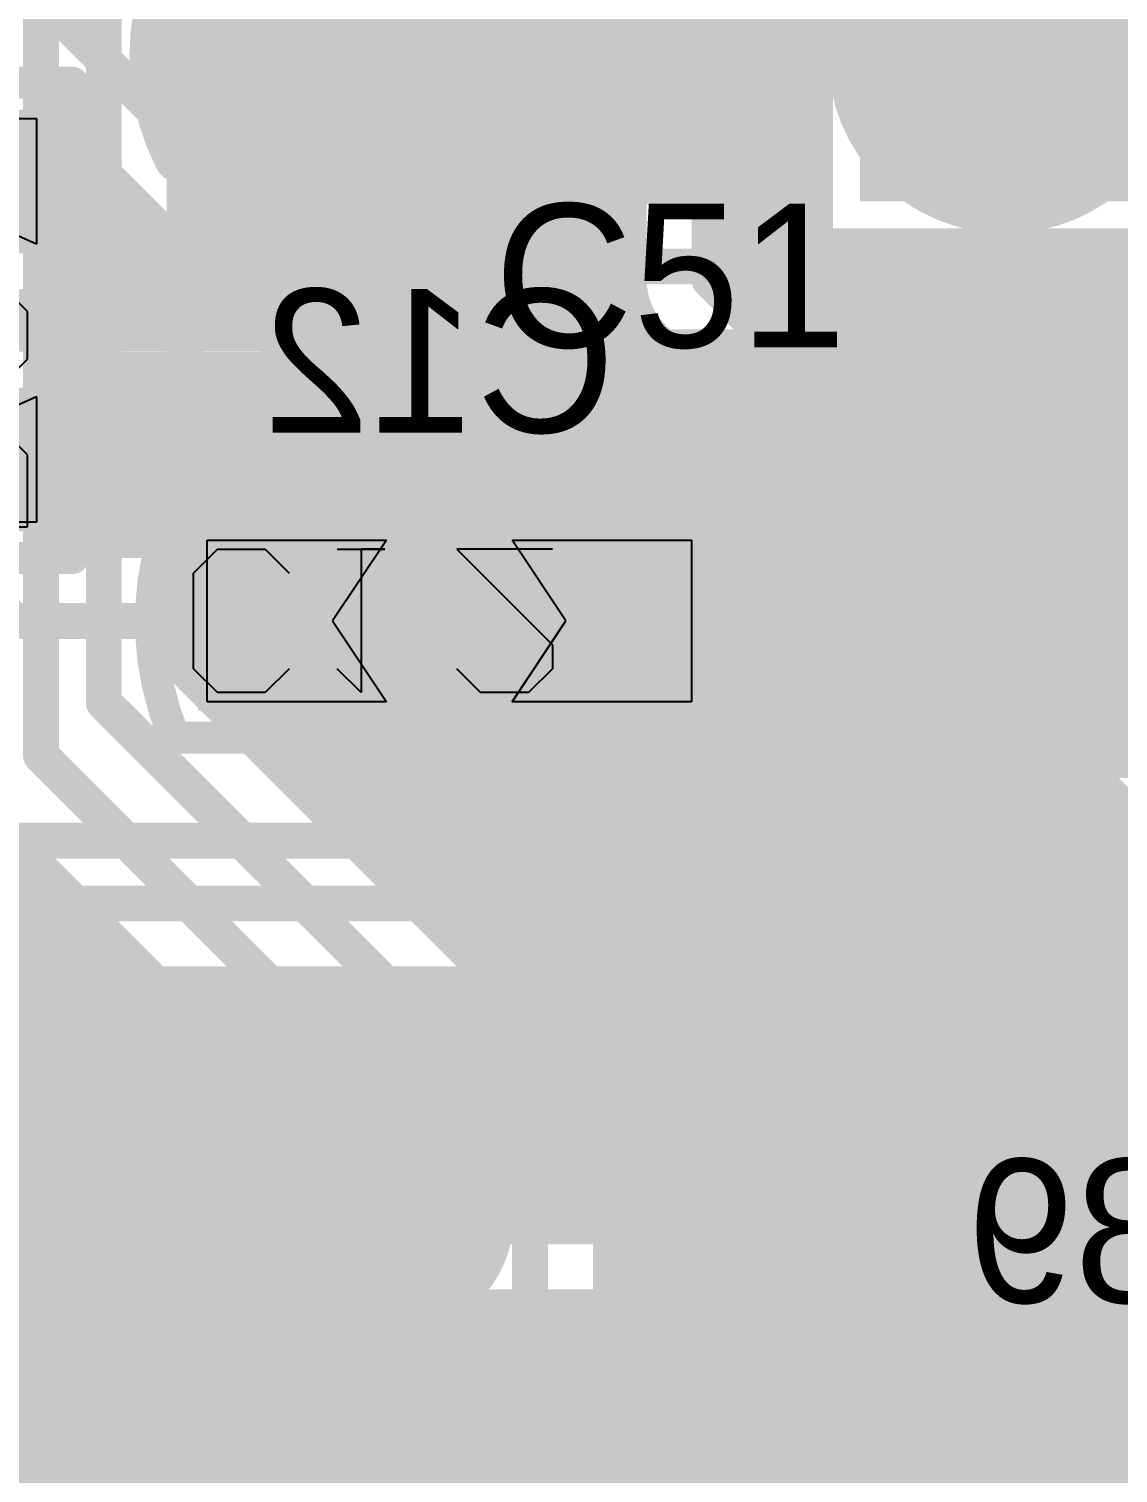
# Model space of a CAD drawing. Header units: millimetres. Extents: x 0.11 to 5.67, y 0.55 to 4.24.
# Drawn here: x 2.7464 to 2.9853, y 2.4734 to 2.7903 of the extents above; entities that cross this region are included whole.
import ezdxf

# ---------------------------------------------------------------- set-up
doc = ezdxf.new("R2010")
doc.units = ezdxf.units.MM
doc.header["$MEASUREMENT"] = 0
for name, color, linetype in [('BottomLayer', 5, 'Continuous'), ('BottomOverlay', 54, 'Continuous'), ('BottomPaste', 16, 'Continuous'), ('BottomSolder', 6, 'Continuous'), ('InternalPlane1', 76, 'Continuous'), ('InternalPlane2', 16, 'Continuous'), ('Mechanical3', 76, 'Continuous'), ('MultiLayer', 9, 'Continuous'), ('PadHoleLayer', 156, 'Continuous'), ('TopLayer', 1, 'Continuous'), ('TopOverlay', 2, 'Continuous'), ('TopSolder', 216, 'Continuous'), ('ViaHoleLayer', 16, 'Continuous')]:
    doc.layers.add(name, color=color, linetype=linetype)

# ---------------------------------------------------------------- blocks, each defined once
blk = doc.blocks.new('RC0603_B_168')
at = {"layer": 'BottomLayer'}
for points in [[(-0.04429, -0.01772), (-0.01673, -0.01772), (-0.04429, 0.01772), (-0.01673, 0.01772)], [(0.04427, 0.01772), (0.01671, 0.01772), (0.04427, -0.01772), (0.01671, -0.01772)]]:
    blk.add_solid(points, dxfattribs=at)
at = {"layer": 'BottomOverlay', "const_width": 0.00701}
for points in [[(-0.05217, 0.02559), (0.05217, 0.02559)], [(-0.05217, 0.02559), (-0.05217, -0.02559)], [(0.05217, 0.02559), (0.05217, -0.02559)], [(-0.05217, -0.02559), (0.05217, -0.02559)]]:
    blk.add_lwpolyline(points, dxfattribs=at)
at = {"layer": 'BottomOverlay', "const_width": 0.0035}
for points in [[(-0.05392, 0.02559, 1), (-0.05041, 0.02559, 1)], [(-0.05392, 0.02559, 1), (-0.05041, 0.02559, 1)], [(0.05041, 0.02559, 1), (0.05392, 0.02559, 1)], [(0.05041, 0.02559, 1), (0.05392, 0.02559, 1)], [(-0.05392, -0.02559, 1), (-0.05041, -0.02559, 1)], [(-0.05392, -0.02559, 1), (-0.05041, -0.02559, 1)], [(0.05041, -0.02559, 1), (0.05392, -0.02559, 1)], [(0.05041, -0.02559, 1), (0.05392, -0.02559, 1)]]:
    blk.add_lwpolyline(points, format="xyb", close=True, dxfattribs=at)
at = {"layer": 'BottomPaste'}
for p, q in [((-0.04429, -0.01772), (-0.04429, 0.01772)), ((-0.04429, 0.01772), (-0.01673, 0.01772)), ((-0.01673, 0.01772), (-0.02461, 0)), ((0.02458, 0), (0.01671, 0.01772)), ((0.01671, 0.01772), (0.04427, 0.01772)), ((0.04427, 0.01772), (0.04427, -0.01772)), ((-0.02461, 0), (-0.01673, -0.01772)), ((0.01671, -0.01772), (0.02458, 0)), ((-0.01673, -0.01772), (-0.04429, -0.01772)), ((0.04427, -0.01772), (0.01671, -0.01772))]:
    blk.add_line(p, q, dxfattribs=at)
at = {"layer": 'BottomSolder'}
for points in [[(-0.04626, -0.01969), (-0.01476, -0.01969), (-0.04626, 0.01969), (-0.01476, 0.01969)], [(0.04624, 0.01969), (0.01474, 0.01969), (0.04624, -0.01969), (0.01474, -0.01969)]]:
    blk.add_solid(points, dxfattribs=at)
at = {"layer": 'Mechanical3'}
for p, q in [((-0.04528, 0.01575), (-0.04528, -0.01574)), ((-0.03478, 0.00525), (-0.02429, 0.01575)), ((-0.00854, 0.01575), (-0.01379, 0.0105)), ((0.00195, 0.01575), (-0.00854, 0.01575)), ((0.0072, 0.0105), (0.00195, 0.01575)), ((-0.01379, 0.0105), (-0.01379, 0.00525)), ((0.0072, 0.00525), (0.0072, 0.0105)), ((-0.02953, 0.00525), (-0.04528, 0.00525)), ((-0.02429, 0.00001), (-0.02953, 0.00525)), ((-0.01379, 0.00525), (-0.00854, 0.00001)), ((0.00195, 0.00001), (0.0072, 0.00525)), ((-0.02429, -0.01049), (-0.02429, 0.00001)), ((-0.00854, 0.00001), (-0.01379, -0.00524)), ((-0.00854, 0.00001), (0.00195, 0.00001)), ((0.0072, -0.00524), (0.00195, 0.00001)), ((-0.01379, -0.00524), (-0.01379, -0.01049)), ((0.0072, -0.01049), (0.0072, -0.00524)), ((-0.02953, -0.01574), (-0.02429, -0.01049)), ((-0.01379, -0.01049), (-0.00854, -0.01574)), ((0.00195, -0.01574), (0.0072, -0.01049)), ((-0.04528, -0.01574), (-0.02953, -0.01574)), ((-0.00854, -0.01574), (0.00195, -0.01574))]:
    blk.add_line(p, q, dxfattribs=at)
blk = doc.blocks.new('CC8X11_5_L_229')
at = {"layer": 'BottomLayer', "const_width": 0.03}
blk.add_lwpolyline([(0.1228, 0, 1), (0.1528, 0, 1)], format="xyb", close=True, dxfattribs=at)
at = {"layer": 'BottomLayer'}
blk.add_solid([(-0.03, -0.03), (0.03, -0.03), (-0.03, 0.03), (0.03, 0.03)], dxfattribs=at)
at = {"layer": 'BottomSolder', "const_width": 0.03197}
blk.add_lwpolyline([(0.12181, 0, 1), (0.15378, 0, 1)], format="xyb", close=True, dxfattribs=at)
at = {"layer": 'BottomSolder'}
blk.add_solid([(-0.03197, -0.03197), (0.03197, -0.03197), (-0.03197, 0.03197), (0.03197, 0.03197)], dxfattribs=at)
at = {"layer": 'InternalPlane1', "const_width": 0.01181}
for points in [[(0.11576, 0.04324, -0.240079), (0.15983, 0.04324)], [(0.09456, -0.02203, -0.240079), (0.09456, 0.02203)], [(0.18103, 0.02203, -0.240079), (0.18103, -0.02203)]]:
    blk.add_lwpolyline(points, format="xyb", dxfattribs=at)
at = {"layer": 'InternalPlane1'}
for points, const_width in [([(0.11281, 0.04324, 1), (0.11872, 0.04324, 1)], 0.00591), ([(0.15687, 0.04324, 1), (0.16278, 0.04324, 1)], 0.00591), ([(-0.0195, 0, 1), (0.0195, 0, 1)], 0.039), ([(0.0916, 0.02203, 1), (0.09751, 0.02203, 1)], 0.00591), ([(0.17808, 0.02203, 1), (0.18399, 0.02203, 1)], 0.00591)]:
    blk.add_lwpolyline(points, format="xyb", close=True, dxfattribs=dict(at, const_width=const_width))
at = {"layer": 'InternalPlane2', "const_width": 0.039}
for points in [[(-0.0195, 0, 1), (0.0195, 0, 1)], [(0.1183, 0, 1), (0.1573, 0, 1)]]:
    blk.add_lwpolyline(points, format="xyb", close=True, dxfattribs=at)
at = {"layer": 'MultiLayer', "const_width": 0.03}
blk.add_lwpolyline([(0.1228, 0, 1), (0.1528, 0, 1)], format="xyb", close=True, dxfattribs=at)
at = {"layer": 'MultiLayer'}
blk.add_solid([(-0.03, -0.03), (0.03, -0.03), (-0.03, 0.03), (0.03, 0.03)], dxfattribs=at)
at = {"layer": 'PadHoleLayer', "const_width": 0.019}
for points in [[(-0.0095, 0, 1), (0.0095, 0, 1)], [(0.1283, 0, 1), (0.1473, 0, 1)]]:
    blk.add_lwpolyline(points, format="xyb", close=True, dxfattribs=at)
at = {"layer": 'TopLayer', "const_width": 0.03}
blk.add_lwpolyline([(0.1228, 0, 1), (0.1528, 0, 1)], format="xyb", close=True, dxfattribs=at)
at = {"layer": 'TopLayer'}
blk.add_solid([(-0.03, -0.03), (0.03, -0.03), (-0.03, 0.03), (0.03, 0.03)], dxfattribs=at)
at = {"layer": 'TopOverlay', "const_width": 0.00787}
blk.add_lwpolyline([(0.22441, 0.07874), (-0.09055, 0.07874)], dxfattribs=at)
at = {"layer": 'TopSolder', "const_width": 0.03197}
blk.add_lwpolyline([(0.12181, 0, 1), (0.15378, 0, 1)], format="xyb", close=True, dxfattribs=at)
at = {"layer": 'TopSolder'}
blk.add_solid([(-0.03197, -0.03197), (0.03197, -0.03197), (-0.03197, 0.03197), (0.03197, 0.03197)], dxfattribs=at)
blk = doc.blocks.new('CC0603_B_267')
at = {"layer": 'BottomLayer'}
for points in [[(-0.05315, -0.01772), (-0.01378, -0.01772), (-0.05315, 0.01772), (-0.01378, 0.01772)], [(0.05315, 0.01772), (0.01378, 0.01772), (0.05315, -0.01772), (0.01378, -0.01772)]]:
    blk.add_solid(points, dxfattribs=at)
at = {"layer": 'BottomOverlay', "const_width": 0.00701}
for points in [[(-0.06031, -0.02558, -0.201181), (-0.06035, 0.02547)], [(0.06042, 0.02547, -0.201181), (0.06038, -0.02558)]]:
    blk.add_lwpolyline(points, format="xyb", dxfattribs=at)
at = {"layer": 'BottomOverlay', "const_width": 0.0035}
for points in [[(-0.0621, 0.02547, 1), (-0.0586, 0.02547, 1)], [(-0.06172, 0.0255, 1), (-0.05821, 0.0255, 1)], [(0.05828, 0.0255, 1), (0.06179, 0.0255, 1)], [(0.05867, 0.02547, 1), (0.06217, 0.02547, 1)], [(-0.06206, -0.02558, 1), (-0.05856, -0.02558, 1)], [(-0.06179, -0.02559, 1), (-0.05829, -0.02559, 1)], [(0.05829, -0.02559, 1), (0.06179, -0.02559, 1)], [(0.05863, -0.02558, 1), (0.06213, -0.02558, 1)]]:
    blk.add_lwpolyline(points, format="xyb", close=True, dxfattribs=at)
at = {"layer": 'BottomOverlay', "const_width": 0.00701}
for points in [[(-0.05996, 0.0255), (0.06004, 0.0255)], [(-0.06004, -0.02559), (0.06004, -0.02559)]]:
    blk.add_lwpolyline(points, dxfattribs=at)
at = {"layer": 'BottomPaste'}
for p, q in [((-0.05315, -0.01772), (-0.05315, 0.01772)), ((-0.05315, 0.01772), (-0.01378, 0.01772)), ((-0.01378, 0.01772), (-0.02559, 0)), ((0.02559, 0), (0.01378, 0.01772)), ((0.01378, 0.01772), (0.05315, 0.01772)), ((0.05315, 0.01772), (0.05315, -0.01772)), ((-0.02559, 0), (-0.01378, -0.01772)), ((0.01378, -0.01772), (0.02559, 0)), ((-0.01378, -0.01772), (-0.05315, -0.01772)), ((0.05315, -0.01772), (0.01378, -0.01772))]:
    blk.add_line(p, q, dxfattribs=at)
at = {"layer": 'BottomSolder'}
for points in [[(-0.05512, -0.01969), (-0.01181, -0.01969), (-0.05512, 0.01969), (-0.01181, 0.01969)], [(0.05512, 0.01969), (0.01181, 0.01969), (0.05512, -0.01969), (0.01181, -0.01969)]]:
    blk.add_solid(points, dxfattribs=at)
at = {"layer": 'Mechanical3'}
for p, q in [((-0.0561, 0.0105), (-0.05085, 0.01575)), ((-0.05085, 0.01575), (-0.04036, 0.01575)), ((-0.04036, 0.01575), (-0.03511, 0.0105)), ((-0.02462, 0.01575), (-0.01412, 0.01575)), ((-0.01412, 0.01575), (-0.01937, 0.01575)), ((-0.01937, 0.01575), (-0.01937, -0.01574)), ((0.02261, 0.01575), (0.00162, 0.01575)), ((0.00162, 0.01575), (0.02261, -0.00524)), ((-0.0561, -0.01049), (-0.0561, 0.0105)), ((0.02261, -0.00524), (0.02261, -0.01049)), ((-0.05085, -0.01574), (-0.0561, -0.01049)), ((-0.03511, -0.01049), (-0.04036, -0.01574)), ((-0.01937, -0.01574), (-0.02462, -0.01049)), ((0.00687, -0.01574), (0.00162, -0.01049)), ((0.02261, -0.01049), (0.01736, -0.01574)), ((-0.04036, -0.01574), (-0.05085, -0.01574)), ((0.01736, -0.01574), (0.00687, -0.01574))]:
    blk.add_line(p, q, dxfattribs=at)

msp = doc.modelspace()

# ---------------------------------------------------------------- linework, layer by layer
at = {"layer": 'BottomLayer'}
for points, const_width in [([(2.72441, 2.82185), (2.80807, 2.73819)], 0.00787), ([(2.91685, 2.75591), (2.91685, 2.81791)], 0.00787), ([(2.86347, 2.79428), (2.91685, 2.79428)], 0.00787), ([(2.8646, 2.78641), (2.91685, 2.78641)], 0.00787), ([(2.82283, 2.78445), (2.86071, 2.78445)], 0.00787), ([(2.86423, 2.77854), (2.91685, 2.77854)], 0.00787), ([(2.86231, 2.77066), (2.91685, 2.77066)], 0.00787), ([(2.8586, 2.76279), (2.91685, 2.76279)], 0.00787), ([(2.76181, 2.75939), (2.79554, 2.72566)], 0.00787), ([(2.76181, 2.72931), (2.76181, 2.75939)], 0.00787), ([(2.76181, 2.75491), (2.76629, 2.75491)], 0.00787), ([(2.85339, 2.75591), (2.91685, 2.75591)], 0.00787), ([(2.76181, 2.74704), (2.77416, 2.74704)], 0.00787), ([(2.76181, 2.73917), (2.78204, 2.73917)], 0.00787), ([(2.80807, 2.73819), (3, 2.73819)], 0.00787), ([(2.76181, 2.73129), (2.78991, 2.73129)], 0.00787), ([(2.69882, 2.72931), (2.76181, 2.72931)], 0.00787), ([(2.69882, 2.72343), (2.76181, 2.72343)], 0.00787), ([(2.76181, 2.72342), (2.79829, 2.72342)], 0.00787), ([(2.76181, 2.67815), (2.76181, 2.72343)], 0.00787), ([(2.80807, 2.72047), (3, 2.72047)], 0.00787), ([(2.76181, 2.71554), (3.21949, 2.71554)], 0.00787), ([(2.76181, 2.70767), (3.22465, 2.70767)], 0.00787), ([(2.87008, 2.6624), (2.87008, 2.69685)], 0.01969), ([(2.76181, 2.6998), (3.23727, 2.6998)], 0.00787), ([(2.76181, 2.69192), (2.77165, 2.69192)], 0.00787), ([(2.77165, 2.69193), (2.83858, 2.69193)], 0.00787), ([(2.77165, 2.67815), (2.77165, 2.69193)], 0.00787), ([(2.83858, 2.62992), (2.83858, 2.69193)], 0.00787), ([(2.83858, 2.69192), (3.24514, 2.69192)], 0.00787), ([(2.84055, 2.68996), (2.90354, 2.68996)], 0.00787), ([(2.84055, 2.63091), (2.84055, 2.68996)], 0.00787), ([(2.90354, 2.63091), (2.90354, 2.68996)], 0.00787), ([(2.76181, 2.68405), (2.77165, 2.68405)], 0.00787), ([(2.87205, 2.66043), (2.87205, 2.68602)], 0.00787), ([(2.90354, 2.68405), (3.14944, 2.68405)], 0.00787), ([(2.76181, 2.67815), (2.77165, 2.67815)], 0.00787), ([(2.72933, 2.67421), (2.74311, 2.66043)], 0.00787), ([(2.90354, 2.67617), (3.13713, 2.67617)], 0.00787), ([(2.87008, 2.6624), (2.87205, 2.66043)], 0.01969), ([(2.90354, 2.6683), (3.13249, 2.6683)], 0.00787), ([(2.74311, 2.66043), (2.80512, 2.66043)], 0.00787), ([(2.84449, 2.66043), (2.87205, 2.66043)], 0.00787), ([(2.87205, 2.66043), (2.89961, 2.66043)], 0.00787), ([(2.87205, 2.63484), (2.87205, 2.66043)], 0.00787), ([(2.90354, 2.66043), (3.13092, 2.66043)], 0.00787), ([(2.90354, 2.65255), (3.13185, 2.65255)], 0.00787), ([(2.90354, 2.64468), (3.1356, 2.64468)], 0.00787), ([(2.90354, 2.6368), (3.14458, 2.6368)], 0.00787), ([(2.83858, 2.62992), (3.23242, 2.62992)], 0.00787), ([(2.84055, 2.63091), (2.90354, 2.63091)], 0.00787), ([(2.72343, 2.6122), (3.25571, 2.6122)], 0.00787), ([(2.72146, 2.59843), (3.25, 2.59843)], 0.00787), ([(2.7288, 2.58071), (3.11099, 2.58071)], 0.00787), ([(2.7219, 2.57381), (2.84925, 2.57381)], 0.00787), ([(2.86335, 2.57381), (3.10754, 2.57381)], 0.00787), ([(2.71402, 2.56594), (2.83693, 2.56594)], 0.00787), ([(2.87567, 2.56594), (3.1063, 2.56594)], 0.00787), ([(2.75061, 2.55806), (2.83229, 2.55806)], 0.00787), ([(2.88031, 2.55806), (3.04235, 2.55806)], 0.00787), ([(2.75696, 2.55019), (2.81167, 2.55019)], 0.00787), ([(2.8563, 2.50295), (2.8563, 2.54921)], 0.00787), ([(2.88187, 2.55019), (3.04235, 2.55019)], 0.00787), ([(2.75954, 2.54232), (2.80461, 2.54232)], 0.00787), ([(2.88094, 2.54232), (3.04235, 2.54232)], 0.00787), ([(2.75954, 2.53444), (2.80166, 2.53444)], 0.00787), ([(2.8772, 2.53444), (3.04235, 2.53444)], 0.00787), ([(2.82579, 2.52854), (2.82677, 2.52953)], 0.00787), ([(2.82579, 2.22736), (2.82579, 2.52854)], 0.00787), ([(2.87402, 2.50295), (2.87402, 2.53075)], 0.00787), ([(2.75695, 2.52657), (2.80135, 2.52657)], 0.00787), ([(2.87402, 2.52657), (3.04235, 2.52657)], 0.00787), ([(2.7506, 2.51869), (2.80359, 2.51869)], 0.00787), ([(2.87402, 2.51869), (3.04235, 2.51869)], 0.00787), ([(2.67887, 2.51082), (2.80807, 2.51082)], 0.00787), ([(2.80807, 2.41142), (2.80807, 2.51206)], 0.00787), ([(2.87402, 2.51082), (3.04235, 2.51082)], 0.00787), ([(2.67092, 2.50295), (2.80807, 2.50295)], 0.00787), ([(2.83957, 2.48622), (2.8563, 2.50295)], 0.00787), ([(2.87402, 2.50295), (3.04235, 2.50295)], 0.00787), ([(2.66426, 2.49507), (2.80807, 2.49507)], 0.00787), ([(2.87217, 2.49507), (3.04425, 2.49507)], 0.00787), ([(2.85728, 2.47888), (2.86883, 2.49043)], 0.00787), ([(2.67459, 2.4872), (2.80807, 2.4872)], 0.00787), ([(2.8656, 2.4872), (3.04333, 2.4872)], 0.00787), ([(2.83957, 2.26167), (2.83957, 2.48622)], 0.00787), ([(2.68049, 2.47932), (2.80807, 2.47932)], 0.00787), ([(2.85728, 2.39469), (2.85728, 2.47888)], 0.00787), ([(2.85773, 2.47932), (3.04489, 2.47932)], 0.00787), ([(2.684, 2.47145), (2.80807, 2.47145)], 0.00787), ([(2.85728, 2.47145), (3.04954, 2.47145)], 0.00787)]:
    msp.add_lwpolyline(points, dxfattribs=dict(at, const_width=const_width))
at = {"layer": 'BottomLayer', "const_width": 0.00787}
for points in [[(2.8479, 2.81791, -0.236235), (2.86465, 2.78445)], [(2.86465, 2.78445, -0.190095), (2.85339, 2.75591)], [(2.80807, 2.72047, -0.198912), (2.79554, 2.72566)], [(2.80807, 2.72047, -0.198912), (2.79554, 2.72566)], [(2.83131, 2.55471, -0.897154), (2.88189, 2.54921)], [(2.71961, 2.55937, -0.606279), (2.75984, 2.53839)], [(2.80807, 2.51206, -0.721605), (2.83131, 2.55471)], [(2.88189, 2.54921, -0.204302), (2.87402, 2.53075)], [(2.75984, 2.53839, -0.700841), (2.71462, 2.52197)], [(2.87402, 2.50295, -0.198912), (2.86883, 2.49043)], [(2.87402, 2.50295, -0.198912), (2.86883, 2.49043)]]:
    msp.add_lwpolyline(points, format="xyb", dxfattribs=at)
at = {"layer": 'BottomLayer'}
for points, const_width in [([(2.86263, 2.78641, 1), (2.86657, 2.78641, 1)], 0.00394), ([(2.91488, 2.78641, 1), (2.91882, 2.78641, 1)], 0.00394), ([(2.82087, 2.78445, 1), (2.8248, 2.78445, 1)], 0.00394), ([(2.85874, 2.78445, 1), (2.86268, 2.78445, 1)], 0.00394), ([(2.86268, 2.78445, 1), (2.86661, 2.78445, 1)], 0.00394), ([(2.86268, 2.78445, 1), (2.86661, 2.78445, 1)], 0.00394), ([(2.86226, 2.77854, 1), (2.86619, 2.77854, 1)], 0.00394), ([(2.91488, 2.77854, 1), (2.91882, 2.77854, 1)], 0.00394), ([(2.86034, 2.77066, 1), (2.86428, 2.77066, 1)], 0.00394), ([(2.91488, 2.77066, 1), (2.91882, 2.77066, 1)], 0.00394), ([(2.85663, 2.76279, 1), (2.86057, 2.76279, 1)], 0.00394), ([(2.91488, 2.76279, 1), (2.91882, 2.76279, 1)], 0.00394), ([(2.75984, 2.75939, 1), (2.76378, 2.75939, 1)], 0.00394), ([(2.75984, 2.75939, 1), (2.76378, 2.75939, 1)], 0.00394), ([(2.75984, 2.75491, 1), (2.76378, 2.75491, 1)], 0.00394), ([(2.76432, 2.75491, 1), (2.76826, 2.75491, 1)], 0.00394), ([(2.85142, 2.75591, 1), (2.85536, 2.75591, 1)], 0.00394), ([(2.85142, 2.75591, 1), (2.85536, 2.75591, 1)], 0.00394), ([(2.91488, 2.75591, 1), (2.91882, 2.75591, 1)], 0.00394), ([(2.91488, 2.75591, 1), (2.91882, 2.75591, 1)], 0.00394), ([(2.75984, 2.74704, 1), (2.76378, 2.74704, 1)], 0.00394), ([(2.7722, 2.74704, 1), (2.77613, 2.74704, 1)], 0.00394), ([(2.75984, 2.73917, 1), (2.76378, 2.73917, 1)], 0.00394), ([(2.78007, 2.73917, 1), (2.78401, 2.73917, 1)], 0.00394), ([(2.8061, 2.73819, 1), (2.81004, 2.73819, 1)], 0.00394), ([(2.8061, 2.73819, 1), (2.81004, 2.73819, 1)], 0.00394), ([(2.75984, 2.73129, 1), (2.76378, 2.73129, 1)], 0.00394), ([(2.78794, 2.73129, 1), (2.79188, 2.73129, 1)], 0.00394), ([(2.75984, 2.72931, 1), (2.76378, 2.72931, 1)], 0.00394), ([(2.75984, 2.72931, 1), (2.76378, 2.72931, 1)], 0.00394), ([(2.79357, 2.72566, 1), (2.79751, 2.72566, 1)], 0.00394), ([(2.79357, 2.72566, 1), (2.79751, 2.72566, 1)], 0.00394), ([(2.79357, 2.72566, 1), (2.79751, 2.72566, 1)], 0.00394), ([(2.75984, 2.72342, 1), (2.76378, 2.72342, 1)], 0.00394), ([(2.75984, 2.72343, 1), (2.76378, 2.72343, 1)], 0.00394), ([(2.75984, 2.72343, 1), (2.76378, 2.72343, 1)], 0.00394), ([(2.79632, 2.72342, 1), (2.80026, 2.72342, 1)], 0.00394), ([(2.8061, 2.72047, 1), (2.81004, 2.72047, 1)], 0.00394), ([(2.8061, 2.72047, 1), (2.81004, 2.72047, 1)], 0.00394), ([(2.8061, 2.72047, 1), (2.81004, 2.72047, 1)], 0.00394), ([(2.75984, 2.71554, 1), (2.76378, 2.71554, 1)], 0.00394), ([(2.75984, 2.70767, 1), (2.76378, 2.70767, 1)], 0.00394), ([(2.86417, 2.69685, 1), (2.87598, 2.69685, 1)], 0.01181), ([(2.86516, 2.69685, 1), (2.875, 2.69685, 1)], 0.00984), ([(2.75984, 2.6998, 1), (2.76378, 2.6998, 1)], 0.00394), ([(2.75984, 2.69192, 1), (2.76378, 2.69192, 1)], 0.00394), ([(2.76968, 2.69193, 1), (2.77362, 2.69193, 1)], 0.00394), ([(2.76968, 2.69193, 1), (2.77362, 2.69193, 1)], 0.00394), ([(2.76968, 2.69192, 1), (2.77362, 2.69192, 1)], 0.00394), ([(2.83661, 2.69193, 1), (2.84055, 2.69193, 1)], 0.00394), ([(2.83661, 2.69193, 1), (2.84055, 2.69193, 1)], 0.00394), ([(2.83661, 2.69192, 1), (2.84055, 2.69192, 1)], 0.00394), ([(2.83858, 2.68996, 1), (2.84252, 2.68996, 1)], 0.00394), ([(2.83858, 2.68996, 1), (2.84252, 2.68996, 1)], 0.00394), ([(2.90157, 2.68996, 1), (2.90551, 2.68996, 1)], 0.00394), ([(2.90157, 2.68996, 1), (2.90551, 2.68996, 1)], 0.00394), ([(2.75984, 2.68405, 1), (2.76378, 2.68405, 1)], 0.00394), ([(2.76968, 2.68405, 1), (2.77362, 2.68405, 1)], 0.00394), ([(2.87008, 2.68602, 1), (2.87402, 2.68602, 1)], 0.00394), ([(2.90157, 2.68405, 1), (2.90551, 2.68405, 1)], 0.00394), ([(2.75984, 2.67815, 1), (2.76378, 2.67815, 1)], 0.00394), ([(2.75984, 2.67815, 1), (2.76378, 2.67815, 1)], 0.00394), ([(2.76968, 2.67815, 1), (2.77362, 2.67815, 1)], 0.00394), ([(2.76968, 2.67815, 1), (2.77362, 2.67815, 1)], 0.00394), ([(2.90157, 2.67617, 1), (2.90551, 2.67617, 1)], 0.00394), ([(2.86516, 2.6624, 1), (2.875, 2.6624, 1)], 0.00984), ([(2.86516, 2.6624, 1), (2.875, 2.6624, 1)], 0.00984), ([(2.90157, 2.6683, 1), (2.90551, 2.6683, 1)], 0.00394), ([(2.86713, 2.66043, 1), (2.87697, 2.66043, 1)], 0.00984), ([(2.74114, 2.66043, 1), (2.74508, 2.66043, 1)], 0.00394), ([(2.74114, 2.66043, 1), (2.74508, 2.66043, 1)], 0.00394), ([(2.80315, 2.66043, 1), (2.80709, 2.66043, 1)], 0.00394), ([(2.84252, 2.66043, 1), (2.84646, 2.66043, 1)], 0.00394), ([(2.87008, 2.66043, 1), (2.87402, 2.66043, 1)], 0.00394), ([(2.87008, 2.66043, 1), (2.87402, 2.66043, 1)], 0.00394), ([(2.87008, 2.66043, 1), (2.87402, 2.66043, 1)], 0.00394), ([(2.87008, 2.66043, 1), (2.87402, 2.66043, 1)], 0.00394), ([(2.89764, 2.66043, 1), (2.90157, 2.66043, 1)], 0.00394), ([(2.90157, 2.66043, 1), (2.90551, 2.66043, 1)], 0.00394), ([(2.90157, 2.65255, 1), (2.90551, 2.65255, 1)], 0.00394), ([(2.90157, 2.64468, 1), (2.90551, 2.64468, 1)], 0.00394), ([(2.90157, 2.6368, 1), (2.90551, 2.6368, 1)], 0.00394), ([(2.87008, 2.63484, 1), (2.87402, 2.63484, 1)], 0.00394), ([(2.83661, 2.62992, 1), (2.84055, 2.62992, 1)], 0.00394), ([(2.83661, 2.62992, 1), (2.84055, 2.62992, 1)], 0.00394), ([(2.83858, 2.63091, 1), (2.84252, 2.63091, 1)], 0.00394), ([(2.83858, 2.63091, 1), (2.84252, 2.63091, 1)], 0.00394), ([(2.90157, 2.63091, 1), (2.90551, 2.63091, 1)], 0.00394), ([(2.90157, 2.63091, 1), (2.90551, 2.63091, 1)], 0.00394), ([(2.84728, 2.57381, 1), (2.85122, 2.57381, 1)], 0.00394), ([(2.86138, 2.57381, 1), (2.86532, 2.57381, 1)], 0.00394), ([(2.83496, 2.56594, 1), (2.8389, 2.56594, 1)], 0.00394), ([(2.8737, 2.56594, 1), (2.87764, 2.56594, 1)], 0.00394), ([(2.74864, 2.55806, 1), (2.75258, 2.55806, 1)], 0.00394), ([(2.83032, 2.55806, 1), (2.83426, 2.55806, 1)], 0.00394), ([(2.85039, 2.54921, 1), (2.8622, 2.54921, 1)], 0.01181), ([(2.87834, 2.55806, 1), (2.88228, 2.55806, 1)], 0.00394), ([(2.82934, 2.55471, 1), (2.83328, 2.55471, 1)], 0.00394), ([(2.82934, 2.55471, 1), (2.83328, 2.55471, 1)], 0.00394), ([(2.75499, 2.55019, 1), (2.75893, 2.55019, 1)], 0.00394), ([(2.80971, 2.55019, 1), (2.81364, 2.55019, 1)], 0.00394), ([(2.85433, 2.54921, 1), (2.85827, 2.54921, 1)], 0.00394), ([(2.8799, 2.55019, 1), (2.88384, 2.55019, 1)], 0.00394), ([(2.87992, 2.54921, 1), (2.88386, 2.54921, 1)], 0.00394), ([(2.87992, 2.54921, 1), (2.88386, 2.54921, 1)], 0.00394), ([(2.75757, 2.54232, 1), (2.76151, 2.54232, 1)], 0.00394), ([(2.80264, 2.54232, 1), (2.80657, 2.54232, 1)], 0.00394), ([(2.87897, 2.54232, 1), (2.88291, 2.54232, 1)], 0.00394), ([(2.75787, 2.53839, 1), (2.76181, 2.53839, 1)], 0.00394), ([(2.75787, 2.53839, 1), (2.76181, 2.53839, 1)], 0.00394), ([(2.82087, 2.52953, 1), (2.83268, 2.52953, 1)], 0.01181), ([(2.75757, 2.53444, 1), (2.76151, 2.53444, 1)], 0.00394), ([(2.79969, 2.53444, 1), (2.80363, 2.53444, 1)], 0.00394), ([(2.87523, 2.53444, 1), (2.87917, 2.53444, 1)], 0.00394), ([(2.82382, 2.52854, 1), (2.82776, 2.52854, 1)], 0.00394), ([(2.82382, 2.52854, 1), (2.82776, 2.52854, 1)], 0.00394), ([(2.8248, 2.52953, 1), (2.82874, 2.52953, 1)], 0.00394), ([(2.87205, 2.53075, 1), (2.87598, 2.53075, 1)], 0.00394), ([(2.87205, 2.53075, 1), (2.87598, 2.53075, 1)], 0.00394), ([(2.75498, 2.52657, 1), (2.75892, 2.52657, 1)], 0.00394), ([(2.79938, 2.52657, 1), (2.80332, 2.52657, 1)], 0.00394), ([(2.87205, 2.52657, 1), (2.87598, 2.52657, 1)], 0.00394), ([(2.74863, 2.51869, 1), (2.75256, 2.51869, 1)], 0.00394), ([(2.80162, 2.51869, 1), (2.80556, 2.51869, 1)], 0.00394), ([(2.87205, 2.51869, 1), (2.87598, 2.51869, 1)], 0.00394), ([(2.8061, 2.51206, 1), (2.81004, 2.51206, 1)], 0.00394), ([(2.8061, 2.51206, 1), (2.81004, 2.51206, 1)], 0.00394), ([(2.8061, 2.51082, 1), (2.81004, 2.51082, 1)], 0.00394), ([(2.87205, 2.51082, 1), (2.87598, 2.51082, 1)], 0.00394), ([(2.8061, 2.50295, 1), (2.81004, 2.50295, 1)], 0.00394), ([(2.85433, 2.50295, 1), (2.85827, 2.50295, 1)], 0.00394), ([(2.85433, 2.50295, 1), (2.85827, 2.50295, 1)], 0.00394), ([(2.87205, 2.50295, 1), (2.87598, 2.50295, 1)], 0.00394), ([(2.87205, 2.50295, 1), (2.87598, 2.50295, 1)], 0.00394), ([(2.87205, 2.50295, 1), (2.87598, 2.50295, 1)], 0.00394), ([(2.87205, 2.50295, 1), (2.87598, 2.50295, 1)], 0.00394), ([(2.8061, 2.49507, 1), (2.81004, 2.49507, 1)], 0.00394), ([(2.8702, 2.49507, 1), (2.87413, 2.49507, 1)], 0.00394), ([(2.86686, 2.49043, 1), (2.8708, 2.49043, 1)], 0.00394), ([(2.86686, 2.49043, 1), (2.8708, 2.49043, 1)], 0.00394), ([(2.86686, 2.49043, 1), (2.8708, 2.49043, 1)], 0.00394), ([(2.8061, 2.4872, 1), (2.81004, 2.4872, 1)], 0.00394), ([(2.86363, 2.4872, 1), (2.86757, 2.4872, 1)], 0.00394), ([(2.8376, 2.48622, 1), (2.84154, 2.48622, 1)], 0.00394), ([(2.8376, 2.48622, 1), (2.84154, 2.48622, 1)], 0.00394), ([(2.8061, 2.47932, 1), (2.81004, 2.47932, 1)], 0.00394), ([(2.85532, 2.47888, 1), (2.85925, 2.47888, 1)], 0.00394), ([(2.85532, 2.47888, 1), (2.85925, 2.47888, 1)], 0.00394), ([(2.85576, 2.47932, 1), (2.85969, 2.47932, 1)], 0.00394), ([(2.8061, 2.47145, 1), (2.81004, 2.47145, 1)], 0.00394), ([(2.85532, 2.47145, 1), (2.85925, 2.47145, 1)], 0.00394)]:
    msp.add_lwpolyline(points, format="xyb", close=True, dxfattribs=dict(at, const_width=const_width))
at = {"layer": 'InternalPlane1', "const_width": 0.02591}
for points in [[(2.84335, 2.54921, 1), (2.86925, 2.54921, 1)], [(2.7213, 2.53839, 1), (2.7472, 2.53839, 1)], [(2.81382, 2.52953, 1), (2.83972, 2.52953, 1)]]:
    msp.add_lwpolyline(points, format="xyb", close=True, dxfattribs=at)
at = {"layer": 'InternalPlane2', "const_width": 0.02591}
for points in [[(2.85713, 2.69685, 1), (2.88303, 2.69685, 1)], [(2.84335, 2.54921, 1), (2.86925, 2.54921, 1)], [(2.7213, 2.53839, 1), (2.7472, 2.53839, 1)], [(2.81382, 2.52953, 1), (2.83972, 2.52953, 1)]]:
    msp.add_lwpolyline(points, format="xyb", close=True, dxfattribs=at)
at = {"layer": 'MultiLayer', "const_width": 0.01181}
for points in [[(2.86417, 2.69685, 1), (2.87598, 2.69685, 1)], [(2.85039, 2.54921, 1), (2.8622, 2.54921, 1)], [(2.82087, 2.52953, 1), (2.83268, 2.52953, 1)]]:
    msp.add_lwpolyline(points, format="xyb", close=True, dxfattribs=at)
at = {"layer": 'TopLayer', "const_width": 0.00787}
for points in [[(2.74902, 2.63091), (2.74902, 2.86614)], [(2.7628, 2.64252), (2.7628, 2.84547)], [(2.78051, 2.64986), (2.78051, 2.83813)], [(2.91882, 2.74264), (2.91882, 2.82433)], [(2.82283, 2.78445), (2.82283, 2.82232)], [(2.96063, 2.78445), (2.96063, 2.82232)], [(2.87795, 2.73524), (2.87795, 2.80118)], [(2.89567, 2.73524), (2.89567, 2.80118)], [(2.86347, 2.79428), (2.87795, 2.79428)], [(2.89567, 2.79428), (2.91882, 2.79428)], [(2.8646, 2.78641), (2.87795, 2.78641)], [(2.89567, 2.78641), (2.91882, 2.78641)], [(2.78496, 2.78445), (2.82283, 2.78445)], [(2.82283, 2.78445), (2.86071, 2.78445)], [(2.82283, 2.74657), (2.82283, 2.78445)], [(2.92276, 2.78445), (2.96063, 2.78445)], [(2.96063, 2.78445), (2.9985, 2.78445)], [(2.96063, 2.74657), (2.96063, 2.78445)], [(2.86423, 2.77854), (2.87795, 2.77854)], [(2.89567, 2.77854), (2.91882, 2.77854)], [(2.86231, 2.77066), (2.87795, 2.77066)], [(2.89567, 2.77066), (2.91882, 2.77066)], [(2.78051, 2.76279), (2.78707, 2.76279)], [(2.8586, 2.76279), (2.87795, 2.76279)], [(2.89567, 2.76279), (2.91882, 2.76279)], [(2.78051, 2.75491), (2.79324, 2.75491)], [(2.85243, 2.75491), (2.87795, 2.75491)], [(2.89567, 2.75491), (2.91882, 2.75491)], [(2.78051, 2.74704), (2.80416, 2.74704)], [(2.84151, 2.74704), (2.87795, 2.74704)], [(2.89567, 2.74704), (2.91882, 2.74704)], [(2.91882, 2.74264), (3.00244, 2.74264)], [(2.78051, 2.73917), (2.87795, 2.73917)], [(2.89567, 2.73917), (3.08957, 2.73917)], [(2.89567, 2.73524), (3.04528, 2.58563)], [(2.78051, 2.73129), (2.8784, 2.73129)], [(2.89961, 2.73129), (3.08957, 2.73129)], [(2.78051, 2.72342), (2.88247, 2.72342)], [(2.88314, 2.72271), (3.03275, 2.5731)], [(2.90749, 2.72342), (3.08957, 2.72342)], [(2.78051, 2.71554), (2.89031, 2.71554)], [(2.91536, 2.71554), (3.08957, 2.71554)], [(2.78051, 2.70767), (2.89818, 2.70767)], [(2.92324, 2.70767), (3.08957, 2.70767)], [(2.78051, 2.6998), (2.90605, 2.6998)], [(2.93111, 2.6998), (3.08957, 2.6998)], [(2.78051, 2.69192), (2.91393, 2.69192)], [(2.93898, 2.69192), (3.08957, 2.69192)], [(2.78051, 2.68405), (2.9218, 2.68405)], [(2.94686, 2.68405), (3.08957, 2.68405)], [(2.78051, 2.67617), (2.92968, 2.67617)], [(2.95473, 2.67617), (3.16831, 2.67617)], [(2.78051, 2.6683), (2.93755, 2.6683)], [(2.96261, 2.6683), (3.17619, 2.6683)], [(2.78051, 2.66043), (2.94542, 2.66043)], [(2.97048, 2.66043), (3.18406, 2.66043)], [(2.78051, 2.65255), (2.9533, 2.65255)], [(2.97835, 2.65255), (3.18898, 2.65255)], [(2.78051, 2.64986), (2.8455, 2.58487)], [(2.7628, 2.64252), (2.83445, 2.57087)], [(2.78569, 2.64468), (2.96117, 2.64468)], [(2.98623, 2.64468), (3.18898, 2.64468)], [(2.79356, 2.6368), (2.96905, 2.6368)], [(2.74902, 2.63091), (2.82677, 2.55315)], [(2.80144, 2.62893), (2.97692, 2.62893)], [(2.80931, 2.62106), (2.98479, 2.62106)], [(2.73649, 2.61838), (2.80797, 2.54689)], [(2.81719, 2.61318), (2.99267, 2.61318)], [(2.72399, 2.60531), (2.74956, 2.60531)], [(2.82506, 2.60531), (3.00054, 2.60531)], [(2.72441, 2.59743), (2.75743, 2.59743)], [(2.83293, 2.59743), (3.00842, 2.59743)], [(2.72441, 2.58956), (2.76531, 2.58956)], [(2.84081, 2.58956), (3.01629, 2.58956)], [(2.84717, 2.58339), (2.85577, 2.5748)], [(2.72441, 2.58169), (2.77318, 2.58169)], [(2.84888, 2.58169), (3.02416, 2.58169)], [(2.72441, 2.57381), (2.78105, 2.57381)], [(2.86335, 2.57381), (3.03204, 2.57381)], [(2.83445, 2.57087), (2.83465, 2.57087)], [(2.83465, 2.57087), (2.8563, 2.54921)], [(2.87477, 2.56693), (3.10632, 2.56693)], [(2.72441, 2.56594), (2.78893, 2.56594)], [(2.75061, 2.55806), (2.7968, 2.55806)], [(2.82677, 2.52953), (2.82677, 2.55315)], [(2.75696, 2.55019), (2.80468, 2.55019)], [(2.8563, 2.54921), (3.11516, 2.54921)], [(2.75954, 2.54232), (2.80461, 2.54232)], [(2.75954, 2.53444), (2.80166, 2.53444)], [(2.82677, 2.52953), (2.82874, 2.52756)], [(2.75695, 2.52657), (2.80135, 2.52657)], [(2.82874, 2.52756), (3.16043, 2.52756)], [(2.7506, 2.51869), (2.80359, 2.51869)], [(2.74016, 2.51082), (2.80931, 2.51082)], [(2.84312, 2.50984), (3.05526, 2.50984)], [(2.74016, 2.50295), (3.04799, 2.50295)], [(2.74016, 2.49507), (3.04425, 2.49507)], [(2.74016, 2.4872), (3.04333, 2.4872)], [(2.74016, 2.47932), (3.04489, 2.47932)], [(2.74016, 2.47145), (3.04954, 2.47145)]]:
    msp.add_lwpolyline(points, dxfattribs=at)
at = {"layer": 'TopLayer'}
for points, const_width in [([(2.86465, 2.78445, 1), (2.78102, 2.78445, 1)], 0.00787), ([(2.86263, 2.78641, 1), (2.86657, 2.78641, 1)], 0.00394), ([(2.87598, 2.78641, 1), (2.87992, 2.78641, 1)], 0.00394), ([(2.8937, 2.78641, 1), (2.89764, 2.78641, 1)], 0.00394), ([(2.91685, 2.78641, 1), (2.92079, 2.78641, 1)], 0.00394), ([(2.77906, 2.78445, 1), (2.78299, 2.78445, 1)], 0.00394), ([(2.78299, 2.78445, 1), (2.78693, 2.78445, 1)], 0.00394), ([(2.82087, 2.78445, 1), (2.8248, 2.78445, 1)], 0.00394), ([(2.82087, 2.78445, 1), (2.8248, 2.78445, 1)], 0.00394), ([(2.82087, 2.78445, 1), (2.8248, 2.78445, 1)], 0.00394), ([(2.82087, 2.78445, 1), (2.8248, 2.78445, 1)], 0.00394), ([(2.85874, 2.78445, 1), (2.86268, 2.78445, 1)], 0.00394), ([(2.86268, 2.78445, 1), (2.86661, 2.78445, 1)], 0.00394), ([(2.92079, 2.78445, 1), (2.92472, 2.78445, 1)], 0.00394), ([(2.95866, 2.78445, 1), (2.9626, 2.78445, 1)], 0.00394), ([(2.95866, 2.78445, 1), (2.9626, 2.78445, 1)], 0.00394), ([(2.95866, 2.78445, 1), (2.9626, 2.78445, 1)], 0.00394), ([(2.95866, 2.78445, 1), (2.9626, 2.78445, 1)], 0.00394), ([(2.86226, 2.77854, 1), (2.86619, 2.77854, 1)], 0.00394), ([(2.87598, 2.77854, 1), (2.87992, 2.77854, 1)], 0.00394), ([(2.8937, 2.77854, 1), (2.89764, 2.77854, 1)], 0.00394), ([(2.91685, 2.77854, 1), (2.92079, 2.77854, 1)], 0.00394), ([(2.86034, 2.77066, 1), (2.86428, 2.77066, 1)], 0.00394), ([(2.87598, 2.77066, 1), (2.87992, 2.77066, 1)], 0.00394), ([(2.8937, 2.77066, 1), (2.89764, 2.77066, 1)], 0.00394), ([(2.91685, 2.77066, 1), (2.92079, 2.77066, 1)], 0.00394), ([(2.77854, 2.76279, 1), (2.78248, 2.76279, 1)], 0.00394), ([(2.7851, 2.76279, 1), (2.78904, 2.76279, 1)], 0.00394), ([(2.85663, 2.76279, 1), (2.86057, 2.76279, 1)], 0.00394), ([(2.87598, 2.76279, 1), (2.87992, 2.76279, 1)], 0.00394), ([(2.8937, 2.76279, 1), (2.89764, 2.76279, 1)], 0.00394), ([(2.91685, 2.76279, 1), (2.92079, 2.76279, 1)], 0.00394), ([(2.77854, 2.75491, 1), (2.78248, 2.75491, 1)], 0.00394), ([(2.79127, 2.75491, 1), (2.79521, 2.75491, 1)], 0.00394), ([(2.85046, 2.75491, 1), (2.8544, 2.75491, 1)], 0.00394), ([(2.87598, 2.75491, 1), (2.87992, 2.75491, 1)], 0.00394), ([(2.8937, 2.75491, 1), (2.89764, 2.75491, 1)], 0.00394), ([(2.91685, 2.75491, 1), (2.92079, 2.75491, 1)], 0.00394), ([(2.77854, 2.74704, 1), (2.78248, 2.74704, 1)], 0.00394), ([(2.80219, 2.74704, 1), (2.80613, 2.74704, 1)], 0.00394), ([(2.83954, 2.74704, 1), (2.84348, 2.74704, 1)], 0.00394), ([(2.87598, 2.74704, 1), (2.87992, 2.74704, 1)], 0.00394), ([(2.8937, 2.74704, 1), (2.89764, 2.74704, 1)], 0.00394), ([(2.91685, 2.74704, 1), (2.92079, 2.74704, 1)], 0.00394), ([(2.82087, 2.74657, 1), (2.8248, 2.74657, 1)], 0.00394), ([(2.95866, 2.74657, 1), (2.9626, 2.74657, 1)], 0.00394), ([(2.91685, 2.74264, 1), (2.92079, 2.74264, 1)], 0.00394), ([(2.91685, 2.74264, 1), (2.92079, 2.74264, 1)], 0.00394), ([(2.77854, 2.73917, 1), (2.78248, 2.73917, 1)], 0.00394), ([(2.87598, 2.73917, 1), (2.87992, 2.73917, 1)], 0.00394), ([(2.8937, 2.73917, 1), (2.89764, 2.73917, 1)], 0.00394), ([(2.87598, 2.73524, 1), (2.87992, 2.73524, 1)], 0.00394), ([(2.87598, 2.73524, 1), (2.87992, 2.73524, 1)], 0.00394), ([(2.87598, 2.73524, 1), (2.87992, 2.73524, 1)], 0.00394), ([(2.8937, 2.73524, 1), (2.89764, 2.73524, 1)], 0.00394), ([(2.8937, 2.73524, 1), (2.89764, 2.73524, 1)], 0.00394), ([(2.77854, 2.73129, 1), (2.78248, 2.73129, 1)], 0.00394), ([(2.87643, 2.73129, 1), (2.88037, 2.73129, 1)], 0.00394), ([(2.89764, 2.73129, 1), (2.90158, 2.73129, 1)], 0.00394), ([(2.77854, 2.72342, 1), (2.78248, 2.72342, 1)], 0.00394), ([(2.8805, 2.72342, 1), (2.88444, 2.72342, 1)], 0.00394), ([(2.88117, 2.72271, 1), (2.88511, 2.72271, 1)], 0.00394), ([(2.88117, 2.72271, 1), (2.88511, 2.72271, 1)], 0.00394), ([(2.88117, 2.72271, 1), (2.88511, 2.72271, 1)], 0.00394), ([(2.90552, 2.72342, 1), (2.90946, 2.72342, 1)], 0.00394), ([(2.77854, 2.71554, 1), (2.78248, 2.71554, 1)], 0.00394), ([(2.88834, 2.71554, 1), (2.89228, 2.71554, 1)], 0.00394), ([(2.91339, 2.71554, 1), (2.91733, 2.71554, 1)], 0.00394), ([(2.77854, 2.70767, 1), (2.78248, 2.70767, 1)], 0.00394), ([(2.89621, 2.70767, 1), (2.90015, 2.70767, 1)], 0.00394), ([(2.92127, 2.70767, 1), (2.9252, 2.70767, 1)], 0.00394), ([(2.86417, 2.69685, 1), (2.87598, 2.69685, 1)], 0.01181), ([(2.77854, 2.6998, 1), (2.78248, 2.6998, 1)], 0.00394), ([(2.90409, 2.6998, 1), (2.90802, 2.6998, 1)], 0.00394), ([(2.92914, 2.6998, 1), (2.93308, 2.6998, 1)], 0.00394), ([(2.77854, 2.69192, 1), (2.78248, 2.69192, 1)], 0.00394), ([(2.91196, 2.69192, 1), (2.9159, 2.69192, 1)], 0.00394), ([(2.93702, 2.69192, 1), (2.94095, 2.69192, 1)], 0.00394), ([(2.77854, 2.68405, 1), (2.78248, 2.68405, 1)], 0.00394), ([(2.91983, 2.68405, 1), (2.92377, 2.68405, 1)], 0.00394), ([(2.94489, 2.68405, 1), (2.94883, 2.68405, 1)], 0.00394), ([(2.77854, 2.67617, 1), (2.78248, 2.67617, 1)], 0.00394), ([(2.92771, 2.67617, 1), (2.93165, 2.67617, 1)], 0.00394), ([(2.95276, 2.67617, 1), (2.9567, 2.67617, 1)], 0.00394), ([(2.77854, 2.6683, 1), (2.78248, 2.6683, 1)], 0.00394), ([(2.93558, 2.6683, 1), (2.93952, 2.6683, 1)], 0.00394), ([(2.96064, 2.6683, 1), (2.96457, 2.6683, 1)], 0.00394), ([(2.77854, 2.66043, 1), (2.78248, 2.66043, 1)], 0.00394), ([(2.94346, 2.66043, 1), (2.94739, 2.66043, 1)], 0.00394), ([(2.96851, 2.66043, 1), (2.97245, 2.66043, 1)], 0.00394), ([(2.77854, 2.65255, 1), (2.78248, 2.65255, 1)], 0.00394), ([(2.95133, 2.65255, 1), (2.95527, 2.65255, 1)], 0.00394), ([(2.97639, 2.65255, 1), (2.98032, 2.65255, 1)], 0.00394), ([(2.77854, 2.64986, 1), (2.78248, 2.64986, 1)], 0.00394), ([(2.77854, 2.64986, 1), (2.78248, 2.64986, 1)], 0.00394), ([(2.76083, 2.64252, 1), (2.76476, 2.64252, 1)], 0.00394), ([(2.76083, 2.64252, 1), (2.76476, 2.64252, 1)], 0.00394), ([(2.78372, 2.64468, 1), (2.78766, 2.64468, 1)], 0.00394), ([(2.9592, 2.64468, 1), (2.96314, 2.64468, 1)], 0.00394), ([(2.98426, 2.64468, 1), (2.9882, 2.64468, 1)], 0.00394), ([(2.7916, 2.6368, 1), (2.79553, 2.6368, 1)], 0.00394), ([(2.96708, 2.6368, 1), (2.97101, 2.6368, 1)], 0.00394), ([(2.74705, 2.63091, 1), (2.75098, 2.63091, 1)], 0.00394), ([(2.74705, 2.63091, 1), (2.75098, 2.63091, 1)], 0.00394), ([(2.79947, 2.62893, 1), (2.80341, 2.62893, 1)], 0.00394), ([(2.97495, 2.62893, 1), (2.97889, 2.62893, 1)], 0.00394), ([(2.80734, 2.62106, 1), (2.81128, 2.62106, 1)], 0.00394), ([(2.98283, 2.62106, 1), (2.98676, 2.62106, 1)], 0.00394), ([(2.81522, 2.61318, 1), (2.81916, 2.61318, 1)], 0.00394), ([(2.74759, 2.60531, 1), (2.75153, 2.60531, 1)], 0.00394), ([(2.82309, 2.60531, 1), (2.82703, 2.60531, 1)], 0.00394), ([(2.75546, 2.59743, 1), (2.7594, 2.59743, 1)], 0.00394), ([(2.83097, 2.59743, 1), (2.8349, 2.59743, 1)], 0.00394), ([(2.76334, 2.58956, 1), (2.76727, 2.58956, 1)], 0.00394), ([(2.83884, 2.58956, 1), (2.84278, 2.58956, 1)], 0.00394), ([(2.84353, 2.58487, 1), (2.84747, 2.58487, 1)], 0.00394), ([(2.8452, 2.58339, 1), (2.84914, 2.58339, 1)], 0.00394), ([(2.77121, 2.58169, 1), (2.77515, 2.58169, 1)], 0.00394), ([(2.84691, 2.58169, 1), (2.85085, 2.58169, 1)], 0.00394), ([(2.77909, 2.57381, 1), (2.78302, 2.57381, 1)], 0.00394), ([(2.8538, 2.5748, 1), (2.85774, 2.5748, 1)], 0.00394), ([(2.8538, 2.5748, 1), (2.85774, 2.5748, 1)], 0.00394), ([(2.86138, 2.57381, 1), (2.86532, 2.57381, 1)], 0.00394), ([(2.83248, 2.57087, 1), (2.83642, 2.57087, 1)], 0.00394), ([(2.83248, 2.57087, 1), (2.83642, 2.57087, 1)], 0.00394), ([(2.83268, 2.57087, 1), (2.83661, 2.57087, 1)], 0.00394), ([(2.83268, 2.57087, 1), (2.83661, 2.57087, 1)], 0.00394), ([(2.8728, 2.56693, 1), (2.87673, 2.56693, 1)], 0.00394), ([(2.8728, 2.56693, 1), (2.87673, 2.56693, 1)], 0.00394), ([(2.78696, 2.56594, 1), (2.7909, 2.56594, 1)], 0.00394), ([(2.74864, 2.55806, 1), (2.75258, 2.55806, 1)], 0.00394), ([(2.79483, 2.55806, 1), (2.79877, 2.55806, 1)], 0.00394), ([(2.85039, 2.54921, 1), (2.8622, 2.54921, 1)], 0.01181), ([(2.8248, 2.55315, 1), (2.82874, 2.55315, 1)], 0.00394), ([(2.8248, 2.55315, 1), (2.82874, 2.55315, 1)], 0.00394), ([(2.75499, 2.55019, 1), (2.75893, 2.55019, 1)], 0.00394), ([(2.80271, 2.55019, 1), (2.80664, 2.55019, 1)], 0.00394), ([(2.85433, 2.54921, 1), (2.85827, 2.54921, 1)], 0.00394), ([(2.85433, 2.54921, 1), (2.85827, 2.54921, 1)], 0.00394), ([(2.80601, 2.54689, 1), (2.80994, 2.54689, 1)], 0.00394), ([(2.80601, 2.54689, 1), (2.80994, 2.54689, 1)], 0.00394), ([(2.75757, 2.54232, 1), (2.76151, 2.54232, 1)], 0.00394), ([(2.80264, 2.54232, 1), (2.80657, 2.54232, 1)], 0.00394), ([(2.75787, 2.53839, 1), (2.76181, 2.53839, 1)], 0.00394), ([(2.75787, 2.53839, 1), (2.76181, 2.53839, 1)], 0.00394), ([(2.82087, 2.52953, 1), (2.83268, 2.52953, 1)], 0.01181), ([(2.75757, 2.53444, 1), (2.76151, 2.53444, 1)], 0.00394), ([(2.79969, 2.53444, 1), (2.80363, 2.53444, 1)], 0.00394), ([(2.8248, 2.52953, 1), (2.82874, 2.52953, 1)], 0.00394), ([(2.8248, 2.52953, 1), (2.82874, 2.52953, 1)], 0.00394), ([(2.75498, 2.52657, 1), (2.75892, 2.52657, 1)], 0.00394), ([(2.79938, 2.52657, 1), (2.80332, 2.52657, 1)], 0.00394), ([(2.82677, 2.52756, 1), (2.83071, 2.52756, 1)], 0.00394), ([(2.82677, 2.52756, 1), (2.83071, 2.52756, 1)], 0.00394), ([(2.74863, 2.51869, 1), (2.75256, 2.51869, 1)], 0.00394), ([(2.80162, 2.51869, 1), (2.80556, 2.51869, 1)], 0.00394), ([(2.80734, 2.51082, 1), (2.81128, 2.51082, 1)], 0.00394), ([(2.84115, 2.50984, 1), (2.84509, 2.50984, 1)], 0.00394), ([(2.84115, 2.50984, 1), (2.84509, 2.50984, 1)], 0.00394)]:
    msp.add_lwpolyline(points, format="xyb", close=True, dxfattribs=dict(at, const_width=const_width))
at = {"layer": 'TopLayer', "const_width": 0.00787}
for points in [[(2.88314, 2.72271, -0.198912), (2.87795, 2.73524)], [(2.88314, 2.72271, -0.198912), (2.87795, 2.73524)], [(2.85577, 2.5748, -0.209702), (2.87477, 2.56693)], [(2.72441, 2.56201, -0.535184), (2.75984, 2.53839)], [(2.84312, 2.50984, -0.93616), (2.80797, 2.54689)], [(2.75984, 2.53839, -0.347542), (2.74016, 2.51349)]]:
    msp.add_lwpolyline(points, format="xyb", dxfattribs=at)
at = {"layer": 'ViaHoleLayer', "const_width": 0.00591}
for points in [[(2.86713, 2.69685, 1), (2.87303, 2.69685, 1)], [(2.85335, 2.54921, 1), (2.85925, 2.54921, 1)], [(2.82382, 2.52953, 1), (2.82972, 2.52953, 1)]]:
    msp.add_lwpolyline(points, format="xyb", close=True, dxfattribs=at)

# ---------------------------------------------------------------- block references
for name, p, rotation in [('CC8X11_5_L_229', (2.96063, 2.78445), 180), ('RC0603_B_168', (2.73032, 2.72638), 90), ('CC0603_B_267', (2.83858, 2.66043), 360)]:
    msp.add_blockref(name, p, dxfattribs=dict(rotation=rotation))

# ---------------------------------------------------------------- texts
at = {"layer": 'BottomOverlay', "text_generation_flag": 2}
for s, p in [('C12', (2.875, 2.70177)), ('R89', (3.02953, 2.51083))]:
    msp.add_text(s, height=0.031496, dxfattribs=at).set_placement(p)
at = {"layer": 'TopOverlay'}
msp.add_text('C51', height=0.031496, dxfattribs=at).set_placement((2.84843, 2.72047))

doc.saveas('drawing.dxf')
